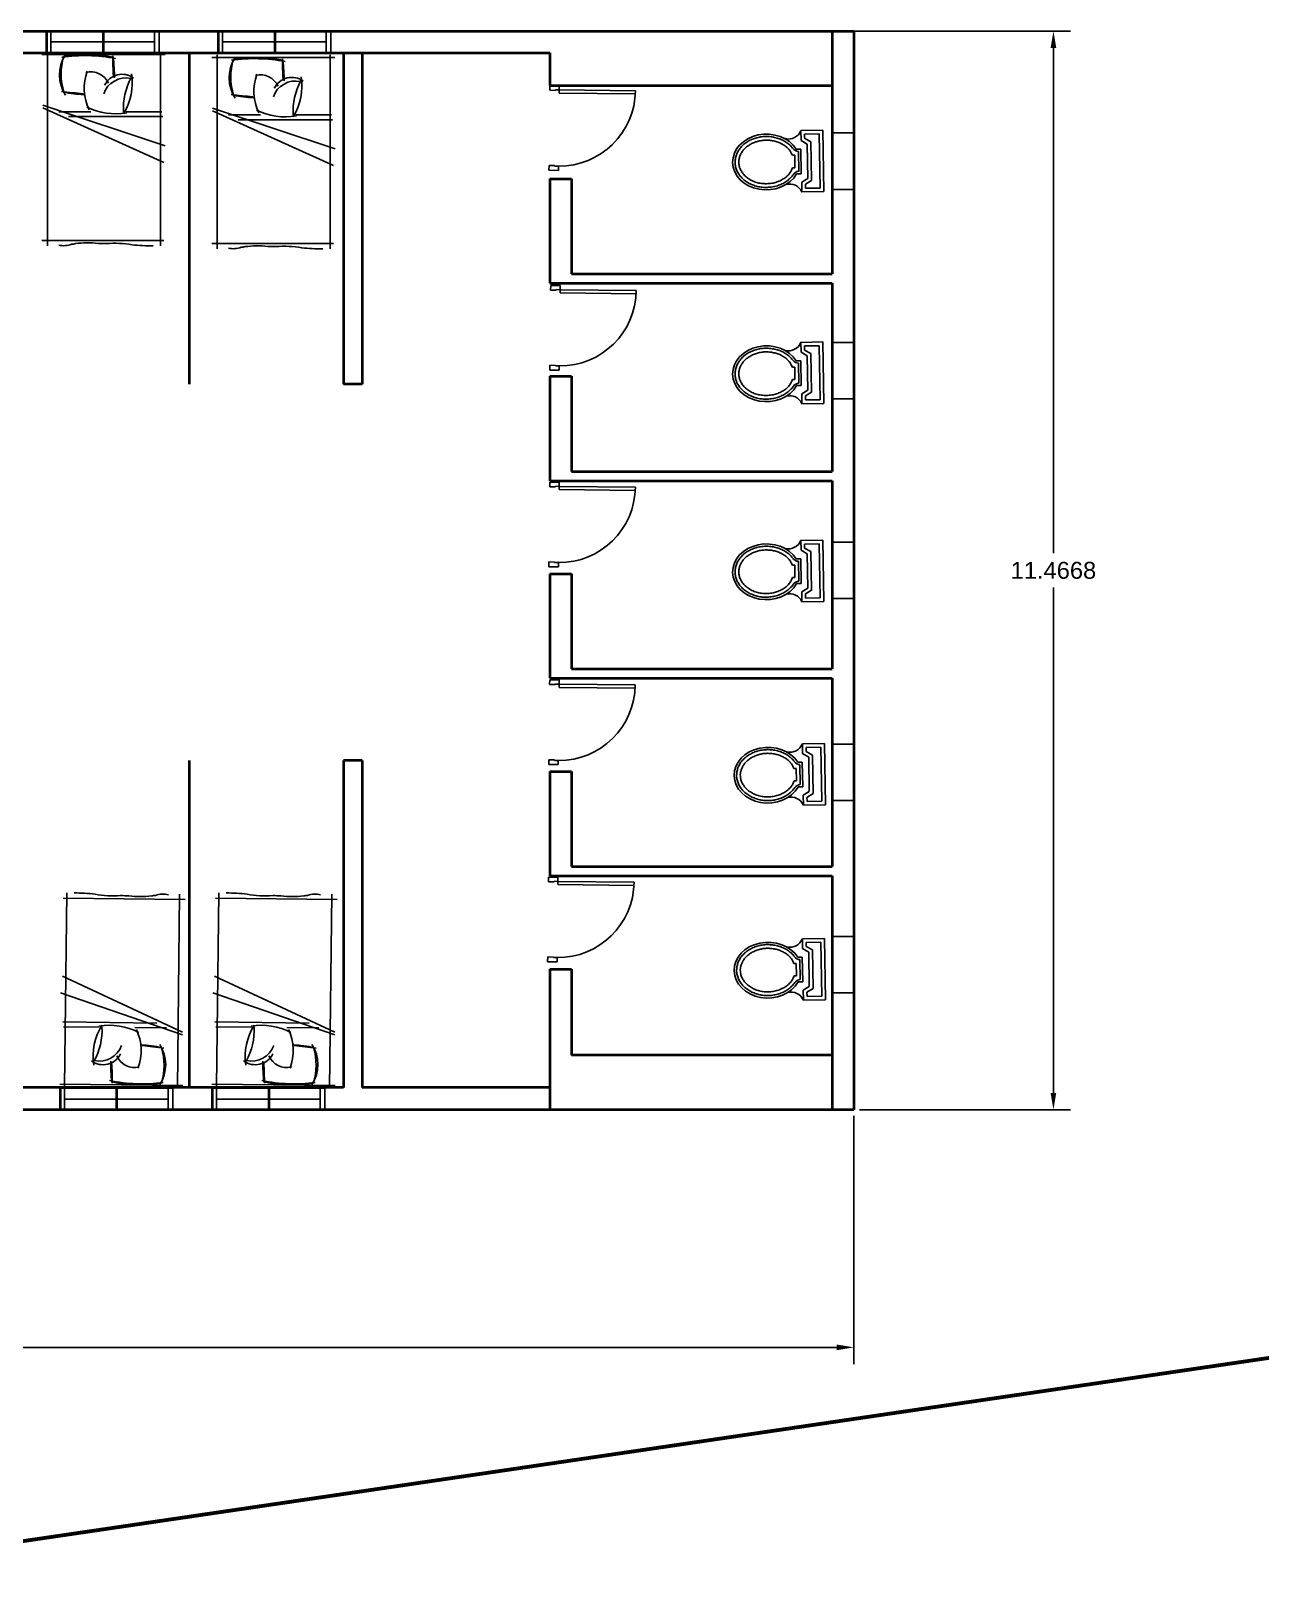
# Model space of a CAD drawing. Header units: metres. Extents: x -353 to 1688, y -477 to 135.
# Drawn here: x -233.33 to -220.26, y -461.9 to -445.41 of the extents above; entities that cross this region are included whole.
import ezdxf

# ---------------------------------------------------------------- set-up
doc = ezdxf.new("R2010")
doc.units = ezdxf.units.M
doc.header["$MEASUREMENT"] = 0
doc.linetypes.add('ACAD_ISO04W100', pattern=[30, 24, -3, 0, -3])
for name, color, linetype, lineweight in [('DIMENSION', 240, 'Continuous', 40), ('SITE BOUNDARY', 6, 'ACAD_ISO04W100', 60), ('WALL', 2, 'Continuous', 40)]:
    doc.layers.add(name, color=color, linetype=linetype, lineweight=lineweight)
doc.layers.add('door space', color=1, linetype='Continuous')
doc.layers.add('WINDOW', color=10, linetype='Continuous')
doc.layers.add('FURNITURE', color=130, linetype='Continuous', plot=False)
doc.styles.get("Standard").update_dxf_attribs({"font": 'arial.ttf'})
doc.dimstyles.new('Annotative', dxfattribs={"dimscale": 0, "dimtxt": 0.18, "dimasz": 0.18, "dimexe": 0.18, "dimexo": 0.0625, "dimgap": 0.09, "dimtad": 0, "dimtih": 1, "dimtoh": 1, "dimdec": 4, "dimzin": 0, "dimdsep": 46, "dimtxsty": 'Standard', "dimcen": 0.09, "dimadec": 0, "dimazin": 0, "dimtfac": 1, "dimtdec": 4, "dimtofl": 0, "dimtmove": 0, "dimatfit": 3, "dimfxl": 1, "dimtolj": 1, "dimtzin": 0, "dimarcsym": 0})

# ---------------------------------------------------------------- blocks, each defined once
blk = doc.blocks.new('A$C50846A53')
at = {"linetype": 'Continuous'}
for p, q in [((0, 0.74), (0, 0.56)), ((0.5, 0.74), (0, 0.74)), ((0.47, 0.71), (0.03, 0.71)), ((0.03, 0.71), (0.03, 0.59)), ((0.093, 0.64), (0.063, 0.59)), ((0.093, 0.64), (0.407, 0.64)), ((0.437, 0.59), (0.407, 0.64)), ((0.47, 0.59), (0.47, 0.71)), ((0.5, 0.56), (0.5, 0.74)), ((0, 0.56), (0.08, 0.56)), ((0.03, 0.59), (0.063, 0.59)), ((0.11, 0.61), (0.08, 0.56)), ((0.11, 0.61), (0.39, 0.61)), ((0.15, 0.557), (0.15, 0.52)), ((0.15, 0.557), (0.351, 0.557)), ((0.17, 0.537), (0.332, 0.537)), ((0.2, 0.507), (0.2, 0.488)), ((0.2, 0.507), (0.301, 0.507)), ((0.301, 0.507), (0.301, 0.488)), ((0.351, 0.557), (0.351, 0.52)), ((0.42, 0.56), (0.39, 0.61)), ((0.42, 0.56), (0.5, 0.56)), ((0.437, 0.59), (0.47, 0.59))]:
    blk.add_line(p, q, dxfattribs=at)
for centre, radius, start, end in [((-0.039, 0.461), 0.106, 344.642, 68.7339), ((0.11, 0.542), 0.06, 306.0032, 355.4798), ((0.391, 0.542), 0.06, 184.5202, 233.9959), ((0.539, 0.461), 0.106, 111.2661, 195.358)]:
    blk.add_arc(centre, radius, start, end, dxfattribs=at)
blk.add_ellipse((0.251, 0.274), major_axis=(0, 0.274), ratio=0.828948, start_param=0.459479, end_param=5.823706, dxfattribs=at)
for points, knots in [([(0.145, 0.493), (0.144, 0.492), (0.143, 0.491), (0.132, 0.483), (0.123, 0.475), (0.106, 0.457), (0.098, 0.447), (0.084, 0.426), (0.077, 0.415), (0.066, 0.391), (0.061, 0.378), (0.053, 0.352), (0.05, 0.339), (0.045, 0.311), (0.044, 0.298), (0.043, 0.27), (0.043, 0.256), (0.046, 0.228), (0.049, 0.215), (0.055, 0.188), (0.059, 0.175), (0.069, 0.15), (0.075, 0.138), (0.088, 0.116), (0.095, 0.105), (0.111, 0.085), (0.12, 0.077), (0.138, 0.06), (0.147, 0.053), (0.167, 0.041), (0.178, 0.036), (0.199, 0.028), (0.209, 0.025), (0.231, 0.021), (0.242, 0.02), (0.264, 0.02), (0.275, 0.021), (0.297, 0.026), (0.307, 0.029), (0.328, 0.038), (0.338, 0.044), (0.358, 0.057), (0.367, 0.064), (0.385, 0.081), (0.394, 0.09), (0.409, 0.11), (0.416, 0.121), (0.429, 0.144), (0.434, 0.156), (0.444, 0.181), (0.448, 0.194), (0.454, 0.221), (0.456, 0.235), (0.458, 0.262), (0.458, 0.276), (0.457, 0.304), (0.455, 0.318), (0.45, 0.345), (0.447, 0.358), (0.438, 0.384), (0.433, 0.396), (0.421, 0.42), (0.414, 0.431), (0.399, 0.452), (0.391, 0.461), (0.374, 0.479), (0.365, 0.486), (0.356, 0.493)], [0.542145, 0.542145, 0.542145, 0.542145, 0.562703, 0.562703, 0.724661, 0.724661, 0.886619, 0.886619, 1.048577, 1.048577, 1.210535, 1.210535, 1.372493, 1.372493, 1.534451, 1.534451, 1.696409, 1.696409, 1.858367, 1.858367, 2.020325, 2.020325, 2.182283, 2.182283, 2.344241, 2.344241, 2.506199, 2.506199, 2.668157, 2.668157, 2.830115, 2.830115, 2.992073, 2.992073, 3.154031, 3.154031, 3.315989, 3.315989, 3.477947, 3.477947, 3.639905, 3.639905, 3.801863, 3.801863, 3.963821, 3.963821, 4.125779, 4.125779, 4.287737, 4.287737, 4.449695, 4.449695, 4.611653, 4.611653, 4.773611, 4.773611, 4.935569, 4.935569, 5.097526, 5.097526, 5.259484, 5.259484, 5.421442, 5.421442, 5.5834, 5.5834, 5.741045, 5.741045, 5.741045, 5.741045]), ([(0.2, 0.488), (0.17, 0.474), (0.164, 0.47), (0.151, 0.46), (0.144, 0.454), (0.13, 0.439), (0.123, 0.431), (0.111, 0.413), (0.106, 0.404), (0.096, 0.384), (0.091, 0.373), (0.084, 0.352), (0.081, 0.34), (0.076, 0.317), (0.075, 0.305), (0.073, 0.282), (0.073, 0.27), (0.074, 0.246), (0.076, 0.234), (0.08, 0.211), (0.083, 0.2), (0.09, 0.178), (0.095, 0.167), (0.104, 0.147), (0.11, 0.138), (0.122, 0.12), (0.128, 0.112), (0.142, 0.097), (0.149, 0.09), (0.165, 0.078), (0.173, 0.073), (0.189, 0.064), (0.197, 0.06), (0.214, 0.055), (0.222, 0.053), (0.239, 0.05), (0.248, 0.05), (0.266, 0.051), (0.276, 0.052), (0.296, 0.057), (0.306, 0.061), (0.325, 0.071), (0.335, 0.077), (0.353, 0.091), (0.361, 0.099), (0.377, 0.117), (0.384, 0.127), (0.398, 0.149), (0.404, 0.161), (0.414, 0.185), (0.418, 0.198), (0.424, 0.225), (0.426, 0.239), (0.428, 0.267), (0.428, 0.281), (0.426, 0.309), (0.424, 0.323), (0.418, 0.349), (0.414, 0.363), (0.404, 0.387), (0.398, 0.399), (0.385, 0.421), (0.378, 0.431), (0.362, 0.449), (0.353, 0.458), (0.338, 0.469), (0.332, 0.474), (0.301, 0.488)], [0.459479, 0.459479, 0.459479, 0.459479, 0.567422, 0.567422, 0.720865, 0.720865, 0.874307, 0.874307, 1.02775, 1.02775, 1.181192, 1.181192, 1.334635, 1.334635, 1.488077, 1.488077, 1.64152, 1.64152, 1.794963, 1.794963, 1.948405, 1.948405, 2.101848, 2.101848, 2.25529, 2.25529, 2.408733, 2.408733, 2.562175, 2.562175, 2.715618, 2.715618, 2.86906, 2.86906, 3.022503, 3.022503, 3.175946, 3.175946, 3.356457, 3.356457, 3.536968, 3.536968, 3.717479, 3.717479, 3.89799, 3.89799, 4.078501, 4.078501, 4.259012, 4.259012, 4.439523, 4.439523, 4.620035, 4.620035, 4.800546, 4.800546, 4.981057, 4.981057, 5.161568, 5.161568, 5.342079, 5.342079, 5.52259, 5.52259, 5.703101, 5.703101, 5.823706, 5.823706, 5.823706, 5.823706])]:
    blk.add_open_spline(points, degree=3, knots=knots, dxfattribs=at)
blk = doc.blocks.new('*D438')
at = {"layer": 'Defpoints', "color": 0, "transparency": 16777216}
for p in [(-224.82, -445.408), (-224.59, -456.874), (-222.467, -456.874)]:
    blk.add_point(p, dxfattribs=at)
at = {"layer": 'DIMENSION', "color": 0, "lineweight": -2, "transparency": 16777216}
for p, q in [((-224.757, -445.408), (-222.287, -445.408)), ((-222.467, -445.588), (-222.467, -450.959)), ((-222.467, -456.694), (-222.467, -451.323)), ((-224.527, -456.874), (-222.287, -456.874))]:
    blk.add_line(p, q, dxfattribs=at)
at = {"layer": 'DIMENSION', "color": 0, "transparency": 16777216}
for points in [[(-222.497, -445.588), (-222.437, -445.588), (-222.467, -445.408)], [(-222.497, -456.694), (-222.437, -456.694), (-222.467, -456.874)]]:
    blk.add_solid(points, dxfattribs=at)
at = {"layer": 'DIMENSION', "color": 0, "transparency": 16777216, "insert": (-222.467, -451.141), "char_height": 0.18, "attachment_point": 5}
blk.add_mtext('\\A1;11.4668', dxfattribs=at)
blk = doc.blocks.new('*D439')
at = {"layer": 'Defpoints', "color": 0, "transparency": 16777216}
for p in [(-255.473, -456.874), (-224.59, -456.874), (-255.473, -459.399)]:
    blk.add_point(p, dxfattribs=at)
at = {"layer": 'DIMENSION', "color": 0, "lineweight": -2, "transparency": 16777216}
for p, q in [((-255.473, -456.937), (-255.473, -459.579)), ((-224.59, -456.937), (-224.59, -459.579)), ((-255.293, -459.399), (-240.547, -459.399)), ((-224.77, -459.399), (-239.515, -459.399))]:
    blk.add_line(p, q, dxfattribs=at)
at = {"layer": 'DIMENSION', "color": 0, "transparency": 16777216}
for points in [[(-255.293, -459.369), (-255.293, -459.429), (-255.473, -459.399)], [(-224.77, -459.369), (-224.77, -459.429), (-224.59, -459.399)]]:
    blk.add_solid(points, dxfattribs=at)
at = {"layer": 'DIMENSION', "color": 0, "transparency": 16777216, "insert": (-240.031, -459.399), "char_height": 0.18, "attachment_point": 5}
blk.add_mtext('\\A1;30.8831', dxfattribs=at)

msp = doc.modelspace()

# ---------------------------------------------------------------- linework, layer by layer
at = {"layer": 'door space'}
for p, q in [((-227.81976, -445.98757), (-227.82026, -446.03757)), ((-227.76026, -446.03817), (-227.82026, -446.03757)), ((-227.71976, -445.98858), (-227.81976, -445.98757)), ((-227.76026, -446.03817), (-227.76021, -446.03317)), ((-227.72021, -446.03357), (-227.76021, -446.03317)), ((-227.72021, -446.03357), (-227.72056, -446.06857)), ((-227.72021, -446.03357), (-227.71976, -445.98858)), ((-226.91025, -446.0417), (-227.72021, -446.03357)), ((-227.72056, -446.06857), (-226.91061, -446.0767)), ((-227.82829, -446.83753), (-227.82879, -446.88753)), ((-227.82829, -446.83753), (-227.76829, -446.83813)), ((-227.76834, -446.84313), (-227.76829, -446.83813)), ((-227.76834, -446.84313), (-227.72834, -446.84353)), ((-227.7288, -446.88853), (-227.72834, -446.84353)), ((-227.82879, -446.88753), (-227.7288, -446.88853)), ((-227.81027, -448.11067), (-227.81078, -448.16067)), ((-227.75078, -448.16127), (-227.81078, -448.16067)), ((-227.71028, -448.11167), (-227.81027, -448.11067)), ((-227.75078, -448.16127), (-227.75073, -448.15627)), ((-227.71073, -448.15667), (-227.75073, -448.15627)), ((-227.71073, -448.15667), (-227.71108, -448.19167)), ((-227.71073, -448.15667), (-227.71028, -448.11167)), ((-226.90077, -448.1648), (-227.71073, -448.15667)), ((-227.71108, -448.19167), (-226.90112, -448.1998)), ((-227.81881, -448.96062), (-227.81931, -449.01062)), ((-227.81931, -449.01062), (-227.71931, -449.01163)), ((-227.81881, -448.96062), (-227.75881, -448.96123)), ((-227.75886, -448.96623), (-227.75881, -448.96123)), ((-227.75886, -448.96623), (-227.71886, -448.96663)), ((-227.71931, -449.01163), (-227.71886, -448.96663)), ((-227.81996, -450.20117), (-227.82046, -450.25117)), ((-227.76047, -450.25177), (-227.82046, -450.25117)), ((-227.71997, -450.20217), (-227.81996, -450.20117)), ((-227.76047, -450.25177), (-227.76042, -450.24677)), ((-227.72042, -450.24717), (-227.76042, -450.24677)), ((-227.72042, -450.24717), (-227.72077, -450.28217)), ((-227.72077, -450.28217), (-226.91081, -450.2903)), ((-227.72042, -450.24717), (-227.71997, -450.20217)), ((-226.91046, -450.2553), (-227.72042, -450.24717)), ((-227.82849, -451.05113), (-227.829, -451.10113)), ((-227.829, -451.10113), (-227.729, -451.10213)), ((-227.82849, -451.05113), (-227.7685, -451.05173)), ((-227.76855, -451.05673), (-227.7685, -451.05173)), ((-227.76855, -451.05673), (-227.72855, -451.05713)), ((-227.729, -451.10213), (-227.72855, -451.05713)), ((-227.82081, -452.3044), (-227.82131, -452.3544)), ((-227.72082, -452.30541), (-227.82081, -452.3044)), ((-227.72127, -452.35041), (-227.72082, -452.30541)), ((-227.76132, -452.355), (-227.82131, -452.3544)), ((-227.76132, -452.355), (-227.76127, -452.35)), ((-227.72127, -452.35041), (-227.76127, -452.35)), ((-227.72127, -452.35041), (-227.72162, -452.3854)), ((-227.72162, -452.3854), (-226.91166, -452.39353)), ((-226.91131, -452.35854), (-227.72127, -452.35041)), ((-227.82934, -453.15436), (-227.82984, -453.20436)), ((-227.82984, -453.20436), (-227.72985, -453.20536)), ((-227.82934, -453.15436), (-227.76935, -453.15496)), ((-227.7694, -453.15996), (-227.76935, -453.15496)), ((-227.7694, -453.15996), (-227.7294, -453.16036)), ((-227.72985, -453.20536), (-227.7294, -453.16036)), ((-227.83356, -454.39968), (-227.83407, -454.44968)), ((-227.77407, -454.45028), (-227.83407, -454.44968)), ((-227.73357, -454.40068), (-227.83356, -454.39968)), ((-227.77407, -454.45028), (-227.77402, -454.44528)), ((-227.73402, -454.44568), (-227.77402, -454.44528)), ((-227.73402, -454.44568), (-227.73437, -454.48068)), ((-227.73402, -454.44568), (-227.73357, -454.40068)), ((-226.92406, -454.45381), (-227.73402, -454.44568)), ((-227.73437, -454.48068), (-226.92441, -454.48881)), ((-227.8421, -455.24964), (-227.8426, -455.29964)), ((-227.8421, -455.24964), (-227.7821, -455.25024)), ((-227.78215, -455.25524), (-227.7821, -455.25024)), ((-227.78215, -455.25524), (-227.74215, -455.25564)), ((-227.7426, -455.30064), (-227.74215, -455.25564)), ((-227.8426, -455.29964), (-227.7426, -455.30064))]:
    msp.add_line(p, q, dxfattribs=at)
for centre in [(-227.72021, -446.03357), (-227.71073, -448.15667), (-227.72042, -450.24717), (-227.72127, -452.35041), (-227.73402, -454.44568)]:
    msp.add_ellipse(centre, major_axis=(0.57848, 0.56698), ratio=1, start_param=3.92699082, end_param=5.49778714, dxfattribs=at)
at = {"layer": 'FURNITURE', "color": 7, "linetype": 'Continuous'}
for p, q in [((-233.21687, -445.65722), (-231.90854, -445.65722)), ((-231.41356, -445.68939), (-230.10523, -445.68939)), ((-231.71935, -456.61503), (-233.0276, -456.60005)), ((-230.10228, -456.61503), (-231.41053, -456.60005))]:
    msp.add_line(p, q, dxfattribs=at)
at = {"layer": 'FURNITURE', "linetype": 'Continuous'}
for p, q in [((-233.15885, -445.62717), (-233.15885, -447.68892)), ((-231.95885, -445.62717), (-231.95885, -447.68892)), ((-231.35554, -445.65935), (-231.35554, -447.72109)), ((-230.15554, -445.65935), (-230.15554, -447.72109)), ((-233.20794, -446.19556), (-231.90603, -446.6273)), ((-233.20753, -446.22459), (-231.92308, -446.80492)), ((-233.0364, -446.26682), (-232.69784, -446.26682)), ((-232.93403, -446.31762), (-231.93236, -446.31762)), ((-232.32104, -446.26682), (-231.94192, -446.26682)), ((-231.40463, -446.22773), (-230.10271, -446.65947)), ((-231.40422, -446.25677), (-230.11977, -446.83709)), ((-231.23309, -446.29899), (-230.89452, -446.29899)), ((-231.13072, -446.34979), (-230.12904, -446.34979)), ((-230.51773, -446.29899), (-230.13861, -446.29899)), ((-233.21687, -447.63422), (-231.92185, -447.63422)), ((-231.41356, -447.66639), (-230.11854, -447.66639)), ((-232.97763, -456.63067), (-232.95404, -454.56906)), ((-231.77771, -456.6444), (-231.75411, -454.58279)), ((-231.36057, -456.63067), (-231.33697, -454.56906)), ((-230.16065, -456.6444), (-230.13705, -454.58279)), ((-231.69672, -454.63816), (-232.99166, -454.62333)), ((-230.07965, -454.63816), (-231.37459, -454.62333)), ((-231.7222, -456.04758), (-232.99992, -455.45259)), ((-230.10513, -456.04758), (-231.38285, -455.45259)), ((-231.72212, -456.07662), (-233.01901, -455.63)), ((-230.10505, -456.07662), (-231.40194, -455.63)), ((-231.99461, -455.95143), (-232.99622, -455.93997)), ((-230.37754, -455.95143), (-231.37915, -455.93997)), ((-232.60814, -455.99521), (-232.98724, -455.99087)), ((-231.89283, -456.0034), (-232.23137, -455.99952)), ((-230.99108, -455.99521), (-231.37017, -455.99087)), ((-230.27576, -456.0034), (-230.61431, -455.99952))]:
    msp.add_line(p, q, dxfattribs=at)
for points in [[(-233.0392, -447.68241, 0.15235432), (-232.90248, -447.67397, 0.05352755), (-232.86195, -447.66715, -0.05589674), (-232.61986, -447.6647, 0.02697324), (-232.53226, -447.66679, -0.03694731), (-232.39445, -447.66483, -0.03644179), (-232.25949, -447.67992, 0.02377551), (-232.037, -447.69045)], [(-231.23589, -447.71458, 0.15235432), (-231.09917, -447.70614, 0.05352755), (-231.05864, -447.69932, -0.05589674), (-230.81655, -447.69688, 0.02697324), (-230.72895, -447.69896, -0.03694731), (-230.59114, -447.697, -0.03644179), (-230.45618, -447.7121, 0.02377551), (-230.23369, -447.72263)], [(-231.87383, -454.58793, 0.15235432), (-232.01063, -454.59481, 0.05352755), (-232.05124, -454.60116, -0.05589674), (-232.29335, -454.60084, 0.02697324), (-232.38091, -454.59775, -0.03694731), (-232.51874, -454.59813, -0.03644179), (-232.65352, -454.58149, 0.02377551), (-232.87587, -454.56842)], [(-230.25676, -454.58793, 0.15235432), (-230.39357, -454.59481, 0.05352755), (-230.43417, -454.60116, -0.05589674), (-230.67628, -454.60084, 0.02697324), (-230.76385, -454.59775, -0.03694731), (-230.90167, -454.59813, -0.03644179), (-231.03645, -454.58149, 0.02377551), (-231.2588, -454.56842)]]:
    msp.add_lwpolyline(points, format="xyb", dxfattribs=at)
at = {"layer": 'FURNITURE', "color": 7, "linetype": 'Continuous'}
for centre, radius, start, end in [((-232.64271, -445.87331), 0.38873, 147.509962, 213.833595), ((-232.74125, -447.07462), 1.41732, 78.579336, 100.017214), ((-233.95266, -445.88321), 1.50512, 359.153578, 7.553295), ((-230.8394, -445.90549), 0.38873, 147.509962, 213.833595), ((-230.93794, -447.1068), 1.41732, 78.579336, 100.017214), ((-232.25641, -446.01658), 0.51276, 159.302573, 206.502635), ((-232.70042, -446.05102), 0.20995, 24.752318, 103.91918), ((-232.3645, -446.07568), 0.20816, 54.167062, 153.84213), ((-232.88299, -445.96196), 0.62481, 328.654191, 9.197687), ((-230.4531, -446.04875), 0.51276, 159.302573, 206.502635), ((-230.89711, -446.0832), 0.20995, 24.752318, 103.91918), ((-232.14935, -445.91539), 1.50512, 359.153578, 7.553295), ((-231.6918, -446.22212), 0.65945, 151.045551, 184.149692), ((-230.56119, -446.10786), 0.20816, 54.167062, 153.84213), ((-229.88849, -446.25429), 0.65945, 151.045551, 184.149692), ((-231.07968, -445.99414), 0.62481, 328.654191, 9.197687), ((-232.72656, -444.8326), 1.25148, 258.116915, 267.884926), ((-230.92325, -444.86478), 1.25148, 258.116915, 267.884926), ((-232.43157, -445.58029), 0.70718, 243.959976, 279.347385), ((-230.62825, -445.61246), 0.70718, 243.959976, 279.347385), ((-232.04972, -456.30648), 0.62481, 147.998363, 188.541859), ((-233.23786, -456.03271), 0.65945, 330.389723, 3.493864), ((-232.50548, -456.68296), 0.70718, 63.304147, 98.691556), ((-232.67563, -456.2447), 0.51276, 338.646744, 25.846806), ((-230.43265, -456.30648), 0.62481, 147.998363, 188.541859), ((-231.62079, -456.03271), 0.65945, 330.389723, 3.493864), ((-230.88842, -456.68296), 0.70718, 63.304147, 98.691556), ((-231.05857, -456.2447), 0.51276, 338.646744, 25.846806), ((-232.21907, -457.43397), 1.25148, 77.461087, 87.229098), ((-232.291, -456.39237), 0.38873, 326.854133, 33.177766), ((-230.602, -457.43397), 1.25148, 77.461087, 87.229098), ((-230.67393, -456.39237), 0.38873, 326.854133, 33.177766), ((-232.56687, -456.18683), 0.20816, 233.511233, 333.186301), ((-230.98102, -456.39746), 1.50512, 178.497749, 186.897466), ((-232.23126, -456.21533), 0.20995, 204.09649, 283.263351), ((-230.94981, -456.18683), 0.20816, 233.511233, 333.186301), ((-229.36395, -456.39746), 1.50512, 178.497749, 186.897466), ((-230.61419, -456.21533), 0.20995, 204.09649, 283.263351), ((-232.17872, -455.19227), 1.41732, 257.923507, 279.361386), ((-230.56165, -455.19227), 1.41732, 257.923507, 279.361386)]:
    msp.add_arc(centre, radius, start, end, dxfattribs=at)
at = {"layer": 'FURNITURE', "linetype": 'Continuous'}
for centre, radius, start, end in [((-232.35173, -445.86218), 0.66193, 163.926349, 197.140869), ((-232.76702, -447.40479), 1.7363, 79.04869, 97.940841), ((-229.55254, -445.66642), 2.91289, 180.106285, 184.331167), ((-230.54842, -445.89436), 0.66193, 163.926349, 197.140869), ((-230.96371, -447.43696), 1.7363, 79.04869, 97.940841), ((-227.74923, -445.6986), 2.91289, 180.106285, 184.331167), ((-232.3258, -446.15506), 0.24841, 78.041256, 160.834226), ((-230.52248, -446.18723), 0.24841, 78.041256, 160.834226), ((-233.96505, -456.05162), 10.04598, 83.213222, 84.547616), ((-232.16173, -456.0838), 10.04598, 83.213222, 84.547616), ((-232.60467, -456.10702), 0.24841, 257.385428, 340.178398), ((-230.85225, -446.22986), 10.04598, 262.557393, 263.891788), ((-232.58208, -456.40017), 0.66193, 343.270521, 16.48504), ((-230.9876, -456.10702), 0.24841, 257.385428, 340.178398), ((-229.23518, -446.22986), 10.04598, 262.557393, 263.891788), ((-230.96502, -456.40017), 0.66193, 343.270521, 16.48504), ((-235.38333, -456.56388), 2.91289, 359.450456, 3.675338), ((-233.76627, -456.56388), 2.91289, 359.450456, 3.675338), ((-232.14917, -454.86242), 1.7363, 258.392862, 277.285012), ((-230.5321, -454.86242), 1.7363, 258.392862, 277.285012)]:
    msp.add_arc(centre, radius, start, end, dxfattribs=at)
at = {"layer": 'SITE BOUNDARY'}
msp.add_line((-212.92777, -458.44822), (-236.41982, -461.90326), dxfattribs=at)
at = {"layer": 'WALL'}
for p, q in [((-253.47976, -445.40757), (-229.61976, -445.40757)), ((-229.61976, -445.40757), (-227.81976, -445.40757)), ((-227.81976, -445.40757), (-224.58976, -445.40757)), ((-224.81976, -445.40757), (-224.81976, -447.98757)), ((-224.58976, -445.40757), (-224.58976, -456.8744)), ((-253.24976, -445.63757), (-230.01285, -445.63757)), ((-231.64976, -449.16208), (-231.64976, -445.63757)), ((-230.01285, -445.63757), (-230.01285, -449.16208)), ((-230.01285, -445.63757), (-227.81976, -445.63757)), ((-229.81285, -445.63757), (-229.81285, -449.16208)), ((-227.81976, -445.63757), (-227.81976, -445.98757)), ((-227.81976, -445.98757), (-224.81976, -445.98757)), ((-227.81976, -446.97757), (-227.58976, -446.97757)), ((-227.81976, -446.97757), (-227.81976, -448.08757)), ((-227.58976, -446.97757), (-227.58976, -447.98757)), ((-227.58976, -447.98757), (-224.81976, -447.98757)), ((-227.81976, -448.08757), (-224.81976, -448.08757)), ((-224.81976, -448.08757), (-224.81976, -450.08757)), ((-229.81285, -449.16208), (-230.01285, -449.16208)), ((-227.81976, -449.07757), (-227.58976, -449.07757)), ((-227.81976, -449.07757), (-227.81976, -450.18757)), ((-227.58976, -449.07757), (-227.58976, -450.08757)), ((-227.58976, -450.08757), (-224.81976, -450.08757)), ((-227.81976, -450.18757), (-224.81976, -450.18757)), ((-224.81976, -450.18757), (-224.81976, -452.18757)), ((-227.81976, -451.17757), (-227.58976, -451.17757)), ((-227.81976, -451.17757), (-227.81976, -452.28757)), ((-227.58976, -451.17757), (-227.58976, -452.18757)), ((-227.81976, -452.28757), (-224.81976, -452.28757)), ((-227.58976, -452.18757), (-224.81976, -452.18757)), ((-224.81976, -452.28757), (-224.81976, -454.28757)), ((-231.64976, -456.63757), (-231.64976, -453.16208)), ((-230.01285, -453.16208), (-230.01285, -456.63757)), ((-229.81285, -453.16208), (-230.01285, -453.16208)), ((-229.81285, -453.16208), (-229.81285, -456.63757)), ((-227.81976, -453.27757), (-227.58976, -453.27757)), ((-227.81976, -453.27757), (-227.81976, -454.38757)), ((-227.58976, -453.27757), (-227.58976, -454.28757)), ((-227.58976, -454.28757), (-224.81976, -454.28757)), ((-227.81976, -454.38757), (-224.81976, -454.38757)), ((-224.81976, -454.38757), (-224.81976, -456.8744)), ((-227.81976, -455.37757), (-227.58976, -455.37757)), ((-227.81976, -455.37757), (-227.81976, -456.8744)), ((-227.58976, -455.37757), (-227.58976, -456.2944)), ((-224.81976, -456.2944), (-227.58976, -456.2944)), ((-231.64976, -456.63757), (-255.24285, -456.63757)), ((-230.01285, -456.63757), (-231.64976, -456.63757)), ((-227.81976, -456.63757), (-229.81285, -456.63757)), ((-224.58976, -456.8744), (-255.47285, -456.8744))]:
    msp.add_line(p, q, dxfattribs=at)
at = {"layer": 'WINDOW'}
for p, q in [((-233.17178, -445.40757), (-231.97178, -445.40757)), ((-233.17178, -445.63757), (-233.17178, -445.40757)), ((-233.16101, -445.63757), (-233.16101, -445.40757)), ((-233.12178, -445.63757), (-233.12178, -445.40757)), ((-233.12178, -445.52257), (-232.02178, -445.52257)), ((-232.57178, -445.63757), (-232.57178, -445.40757)), ((-232.56101, -445.63757), (-232.56101, -445.40757)), ((-232.02178, -445.40757), (-232.02178, -445.63757)), ((-231.97178, -445.40757), (-231.97178, -445.63757)), ((-231.34748, -445.40905), (-230.14748, -445.40905)), ((-231.34748, -445.63905), (-231.34748, -445.40905)), ((-231.3367, -445.63905), (-231.3367, -445.40905)), ((-231.29748, -445.63905), (-231.29748, -445.40905)), ((-231.29748, -445.52405), (-230.19748, -445.52405)), ((-230.74748, -445.63905), (-230.74748, -445.40905)), ((-230.7367, -445.63905), (-230.7367, -445.40905)), ((-230.19748, -445.40905), (-230.19748, -445.63905)), ((-230.14748, -445.40905), (-230.14748, -445.63905)), ((-231.97178, -445.63757), (-233.17178, -445.63757)), ((-233.17178, -445.63757), (-232.57178, -445.63757)), ((-230.14748, -445.63905), (-231.34748, -445.63905)), ((-231.34748, -445.63905), (-230.74748, -445.63905)), ((-224.81976, -447.09054), (-224.81976, -446.49054)), ((-224.81976, -446.49054), (-224.58976, -446.49054)), ((-224.58976, -446.49054), (-224.58976, -447.09054)), ((-224.58976, -447.09054), (-224.81976, -447.09054)), ((-224.81976, -449.3166), (-224.81976, -448.7166)), ((-224.81976, -448.7166), (-224.58976, -448.7166)), ((-224.58976, -448.7166), (-224.58976, -449.3166)), ((-224.58976, -449.3166), (-224.81976, -449.3166)), ((-224.81976, -451.44099), (-224.81976, -450.84099)), ((-224.81976, -450.84099), (-224.58976, -450.84099)), ((-224.58976, -450.84099), (-224.58976, -451.44099)), ((-224.58976, -451.44099), (-224.81976, -451.44099)), ((-224.81976, -453.58757), (-224.81976, -452.98757)), ((-224.81976, -452.98757), (-224.58976, -452.98757)), ((-224.58976, -452.98757), (-224.58976, -453.58757)), ((-224.58976, -453.58757), (-224.81976, -453.58757)), ((-224.81976, -455.63099), (-224.81976, -455.03099)), ((-224.81976, -455.03099), (-224.58976, -455.03099)), ((-224.58976, -455.03099), (-224.58976, -455.63099)), ((-224.58976, -455.63099), (-224.81976, -455.63099)), ((-233.0276, -456.6444), (-231.8276, -456.6444)), ((-233.0276, -456.8744), (-233.0276, -456.6444)), ((-233.01682, -456.8744), (-233.01682, -456.6444)), ((-232.9776, -456.8744), (-232.9776, -456.6444)), ((-232.9776, -456.7594), (-231.8776, -456.7594)), ((-232.4276, -456.8744), (-232.4276, -456.6444)), ((-232.41682, -456.8744), (-232.41682, -456.6444)), ((-231.8776, -456.6444), (-231.8776, -456.8744)), ((-231.8276, -456.6444), (-231.8276, -456.8744)), ((-231.41053, -456.6444), (-230.21053, -456.6444)), ((-231.41053, -456.8744), (-231.41053, -456.6444)), ((-231.39975, -456.8744), (-231.39975, -456.6444)), ((-231.36053, -456.8744), (-231.36053, -456.6444)), ((-231.36053, -456.7594), (-230.26053, -456.7594)), ((-230.81053, -456.8744), (-230.81053, -456.6444)), ((-230.79975, -456.8744), (-230.79975, -456.6444)), ((-230.26053, -456.6444), (-230.26053, -456.8744)), ((-230.21053, -456.6444), (-230.21053, -456.8744)), ((-231.8276, -456.8744), (-233.0276, -456.8744)), ((-233.0276, -456.8744), (-232.4276, -456.8744)), ((-230.21053, -456.8744), (-231.41053, -456.8744)), ((-231.41053, -456.8744), (-230.81053, -456.8744))]:
    msp.add_line(p, q, dxfattribs=at)

# ---------------------------------------------------------------- block references
at = {"layer": 'FURNITURE', "color": 7, "xscale": 1.304845739735994, "yscale": 1.304845739735994, "zscale": 1.304845739735994, "rotation": 270.9541120187831}
for p in [(-225.88217, -446.47819, -0.00087), (-225.88217, -448.72882, -0.00087), (-225.88217, -450.83373, -0.00087), (-225.86586, -452.99538, -0.00087), (-225.86586, -455.0679, -0.00087)]:
    msp.add_blockref('A$C50846A53', p, dxfattribs=at)

# ---------------------------------------------------------------- dimensions: what is measured, and where the dimension line sits
at = {"layer": 'DIMENSION'}
dim = msp.add_linear_dim(base=(-222.46719, -456.8744), p1=(-224.81976, -445.40757), p2=(-224.58976, -456.8744), angle=90, dimstyle='Annotative', dxfattribs=at)
dim.commit()
dim.dimension.update_dxf_attribs({"geometry": '*D438', "text_midpoint": (-222.46719, -451.14099)})
dim = msp.add_linear_dim(base=(-255.47285, -459.39894), p1=(-224.58976, -456.8744), p2=(-255.47285, -456.8744), dimstyle='Annotative', dxfattribs=at)
dim.commit()
dim.dimension.update_dxf_attribs({"geometry": '*D439', "text_midpoint": (-240.0313, -459.39894)})

doc.saveas('drawing.dxf')
